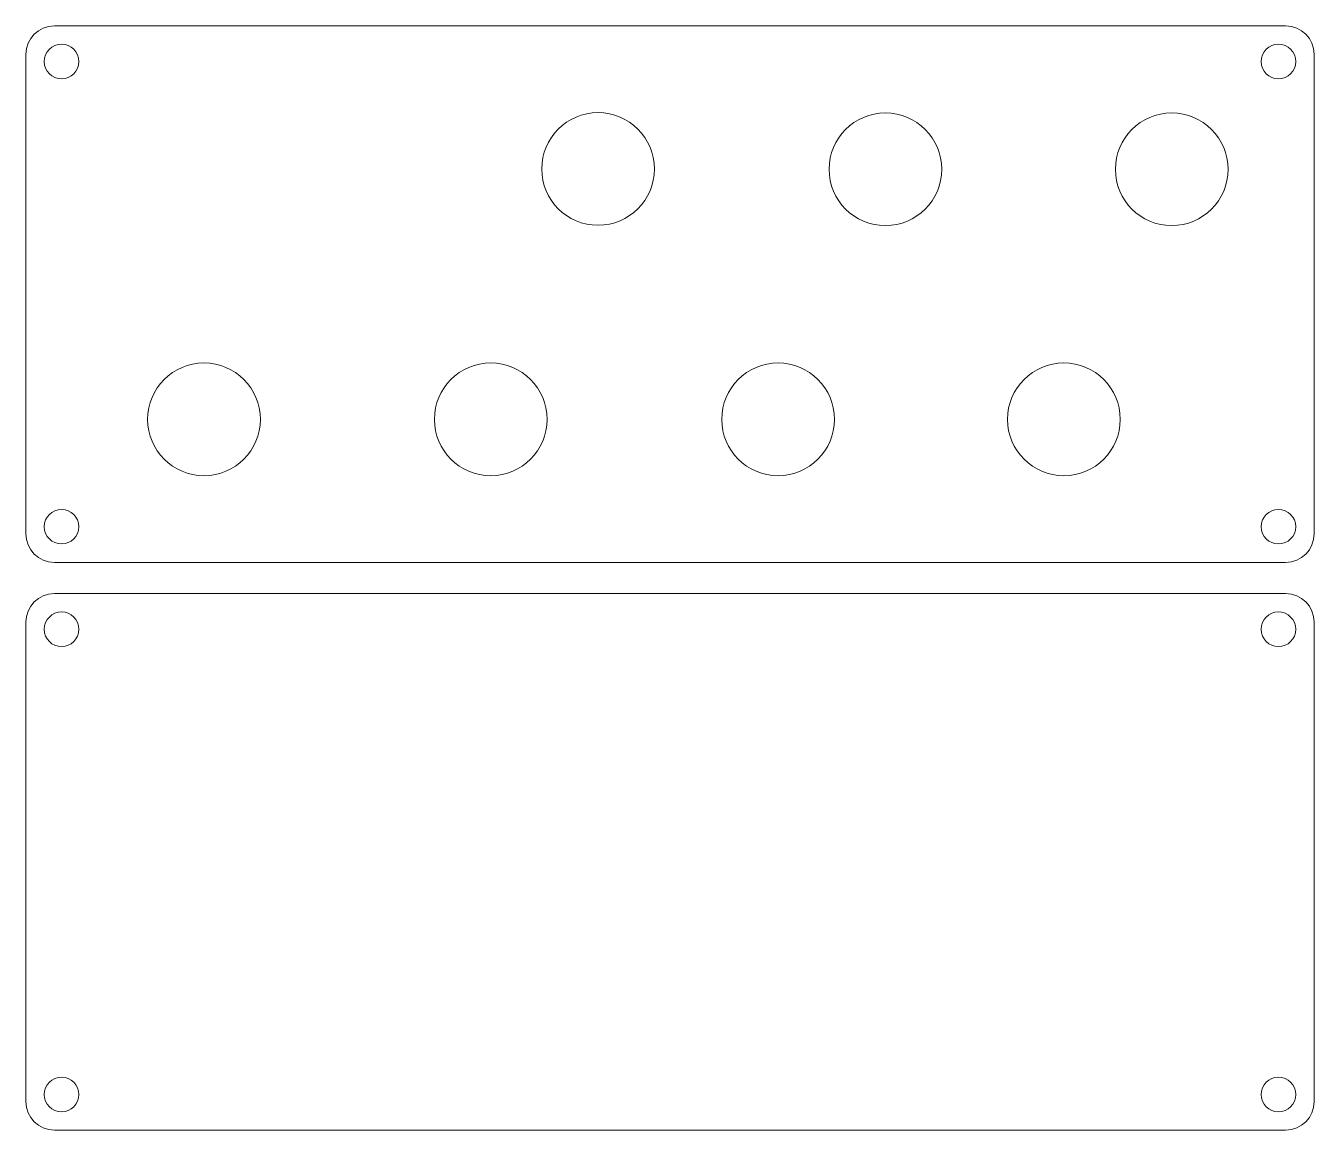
# Model space of a CAD drawing. Header units: millimetres. Extents: x 5 to 119, y -104 to -6.
import ezdxf

# ---------------------------------------------------------------- set-up
doc = ezdxf.new("R2010")
doc.units = ezdxf.units.MM
doc.header["$MEASUREMENT"] = 0
doc.layers.add('Layer 2', color=7, linetype='Continuous')

# ---------------------------------------------------------------- blocks, each defined once
blk = doc.blocks.new('block 956')
at = {"layer": 'Layer 2', "lineweight": 0}
blk.add_lwpolyline([(4.65, -8.09), (4.65, -50.63)], dxfattribs=at)
blk = doc.blocks.new('block 957')
at = {"layer": 'Layer 2', "lineweight": 0}
blk.add_open_spline([(4.65, -50.63), (4.65, -52.03), (5.79, -53.17), (7.19, -53.17)], degree=3, dxfattribs=at)
blk = doc.blocks.new('block 958')
at = {"layer": 'Layer 2', "lineweight": 0}
blk.add_lwpolyline([(7.19, -53.17), (116.41, -53.17)], dxfattribs=at)
blk = doc.blocks.new('block 959')
at = {"layer": 'Layer 2', "lineweight": 0}
blk.add_open_spline([(116.41, -53.17), (117.81, -53.17), (118.95, -52.03), (118.95, -50.63)], degree=3, dxfattribs=at)
blk = doc.blocks.new('block 960')
at = {"layer": 'Layer 2', "lineweight": 0}
blk.add_lwpolyline([(118.95, -50.63), (118.95, -8.09)], dxfattribs=at)
blk = doc.blocks.new('block 961')
at = {"layer": 'Layer 2', "lineweight": 0}
blk.add_open_spline([(118.95, -8.09), (118.95, -6.68), (117.81, -5.55), (116.41, -5.55)], degree=3, dxfattribs=at)
blk = doc.blocks.new('block 962')
at = {"layer": 'Layer 2', "lineweight": 0}
blk.add_lwpolyline([(116.41, -5.55), (7.19, -5.55)], dxfattribs=at)
blk = doc.blocks.new('block 963')
at = {"layer": 'Layer 2', "lineweight": 0}
blk.add_open_spline([(7.19, -5.55), (5.79, -5.55), (4.65, -6.68), (4.65, -8.09)], degree=3, dxfattribs=at)
blk = doc.blocks.new('block 955')
at = {"layer": 'Layer 2'}
for name in ['block 963', 'block 962', 'block 961', 'block 956', 'block 960', 'block 957', 'block 959', 'block 958']:
    blk.add_blockref(name, (0, 0), dxfattribs=at)
blk = doc.blocks.new('block 965')
at = {"layer": 'Layer 2', "lineweight": 0}
blk.add_lwpolyline([(4.65, -58.47), (4.65, -101.01)], dxfattribs=at)
blk = doc.blocks.new('block 966')
at = {"layer": 'Layer 2', "lineweight": 0}
blk.add_open_spline([(4.65, -101.01), (4.65, -102.41), (5.79, -103.55), (7.19, -103.55)], degree=3, dxfattribs=at)
blk = doc.blocks.new('block 967')
at = {"layer": 'Layer 2', "lineweight": 0}
blk.add_lwpolyline([(7.19, -103.55), (116.41, -103.55)], dxfattribs=at)
blk = doc.blocks.new('block 968')
at = {"layer": 'Layer 2', "lineweight": 0}
blk.add_open_spline([(116.41, -103.55), (117.81, -103.55), (118.95, -102.41), (118.95, -101.01)], degree=3, dxfattribs=at)
blk = doc.blocks.new('block 969')
at = {"layer": 'Layer 2', "lineweight": 0}
blk.add_lwpolyline([(118.95, -101.01), (118.95, -58.47)], dxfattribs=at)
blk = doc.blocks.new('block 970')
at = {"layer": 'Layer 2', "lineweight": 0}
blk.add_open_spline([(118.95, -58.47), (118.95, -57.06), (117.81, -55.93), (116.41, -55.93)], degree=3, dxfattribs=at)
blk = doc.blocks.new('block 971')
at = {"layer": 'Layer 2', "lineweight": 0}
blk.add_lwpolyline([(116.41, -55.93), (7.19, -55.93)], dxfattribs=at)
blk = doc.blocks.new('block 972')
at = {"layer": 'Layer 2', "lineweight": 0}
blk.add_open_spline([(7.19, -55.93), (5.79, -55.93), (4.65, -57.06), (4.65, -58.47)], degree=3, dxfattribs=at)
blk = doc.blocks.new('block 964')
at = {"layer": 'Layer 2'}
for name in ['block 972', 'block 971', 'block 970', 'block 965', 'block 969', 'block 966', 'block 968', 'block 967']:
    blk.add_blockref(name, (0, 0), dxfattribs=at)

msp = doc.modelspace()

# ---------------------------------------------------------------- linework, layer by layer
at = {"layer": 'Layer 2', "lineweight": 0}
for points in [[(9.36, -8.72), (9.36, -9.57), (8.67, -10.26), (7.82, -10.26), (6.98, -10.26), (6.29, -9.57), (6.29, -8.72), (6.29, -7.87), (6.98, -7.18), (7.82, -7.18), (8.67, -7.18), (9.36, -7.87), (9.36, -8.72)], [(117.31, -8.72), (117.31, -9.57), (116.62, -10.26), (115.77, -10.26), (114.93, -10.26), (114.24, -9.57), (114.24, -8.72), (114.24, -7.87), (114.93, -7.18), (115.77, -7.18), (116.62, -7.18), (117.31, -7.87), (117.31, -8.72)], [(60.42, -18.25), (60.42, -21.01), (58.18, -23.25), (55.42, -23.25), (52.66, -23.25), (50.42, -21.01), (50.42, -18.25), (50.42, -15.49), (52.66, -13.25), (55.42, -13.25), (58.18, -13.25), (60.42, -15.49), (60.42, -18.25)], [(85.91, -18.28), (85.91, -21.04), (83.67, -23.28), (80.91, -23.28), (78.15, -23.28), (75.91, -21.04), (75.91, -18.28), (75.91, -15.52), (78.15, -13.28), (80.91, -13.28), (83.67, -13.28), (85.91, -15.52), (85.91, -18.28)], [(111.31, -18.28), (111.31, -21.04), (109.08, -23.28), (106.31, -23.28), (103.55, -23.28), (101.31, -21.04), (101.31, -18.28), (101.31, -15.52), (103.55, -13.28), (106.31, -13.28), (109.08, -13.28), (111.31, -15.52), (111.31, -18.28)], [(25.46, -40.47), (25.46, -43.23), (23.22, -45.47), (20.46, -45.47), (17.7, -45.47), (15.46, -43.23), (15.46, -40.47), (15.46, -37.71), (17.7, -35.47), (20.46, -35.47), (23.22, -35.47), (25.46, -37.71), (25.46, -40.47)], [(50.9, -40.47), (50.9, -43.23), (48.66, -45.47), (45.9, -45.47), (43.14, -45.47), (40.9, -43.23), (40.9, -40.47), (40.9, -37.71), (43.14, -35.47), (45.9, -35.47), (48.66, -35.47), (50.9, -37.71), (50.9, -40.47)], [(76.39, -40.47), (76.39, -43.23), (74.15, -45.47), (71.39, -45.47), (68.63, -45.47), (66.39, -43.23), (66.39, -40.47), (66.39, -37.71), (68.63, -35.47), (71.39, -35.47), (74.15, -35.47), (76.39, -37.71), (76.39, -40.47)], [(101.74, -40.47), (101.74, -43.23), (99.5, -45.47), (96.74, -45.47), (93.98, -45.47), (91.74, -43.23), (91.74, -40.47), (91.74, -37.71), (93.98, -35.47), (96.74, -35.47), (99.5, -35.47), (101.74, -37.71), (101.74, -40.47)], [(9.36, -50), (9.36, -50.85), (8.67, -51.53), (7.82, -51.53), (6.98, -51.53), (6.29, -50.85), (6.29, -50), (6.29, -49.15), (6.98, -48.46), (7.82, -48.46), (8.67, -48.46), (9.36, -49.15), (9.36, -50)], [(117.31, -50), (117.31, -50.85), (116.62, -51.53), (115.77, -51.53), (114.93, -51.53), (114.24, -50.85), (114.24, -50), (114.24, -49.15), (114.93, -48.46), (115.77, -48.46), (116.62, -48.46), (117.31, -49.15), (117.31, -50)], [(9.36, -59.1), (9.36, -59.95), (8.67, -60.64), (7.82, -60.64), (6.98, -60.64), (6.29, -59.95), (6.29, -59.1), (6.29, -58.25), (6.98, -57.56), (7.82, -57.56), (8.67, -57.56), (9.36, -58.25), (9.36, -59.1)], [(117.31, -59.1), (117.31, -59.95), (116.62, -60.64), (115.77, -60.64), (114.93, -60.64), (114.24, -59.95), (114.24, -59.1), (114.24, -58.25), (114.93, -57.56), (115.77, -57.56), (116.62, -57.56), (117.31, -58.25), (117.31, -59.1)], [(9.36, -100.38), (9.36, -101.22), (8.67, -101.91), (7.82, -101.91), (6.98, -101.91), (6.29, -101.22), (6.29, -100.38), (6.29, -99.53), (6.98, -98.84), (7.82, -98.84), (8.67, -98.84), (9.36, -99.53), (9.36, -100.38)], [(117.31, -100.38), (117.31, -101.22), (116.62, -101.91), (115.77, -101.91), (114.93, -101.91), (114.24, -101.22), (114.24, -100.38), (114.24, -99.53), (114.93, -98.84), (115.77, -98.84), (116.62, -98.84), (117.31, -99.53), (117.31, -100.38)]]:
    msp.add_open_spline(points, degree=3, knots=[0, 0, 0, 0, 1, 1, 1, 2, 2, 2, 3, 3, 3, 4, 4, 4, 4], dxfattribs=at)

# ---------------------------------------------------------------- block references
at = {"layer": 'Layer 2'}
for name in ['block 955', 'block 964']:
    msp.add_blockref(name, (0, 0), dxfattribs=at)

doc.saveas('drawing.dxf')
